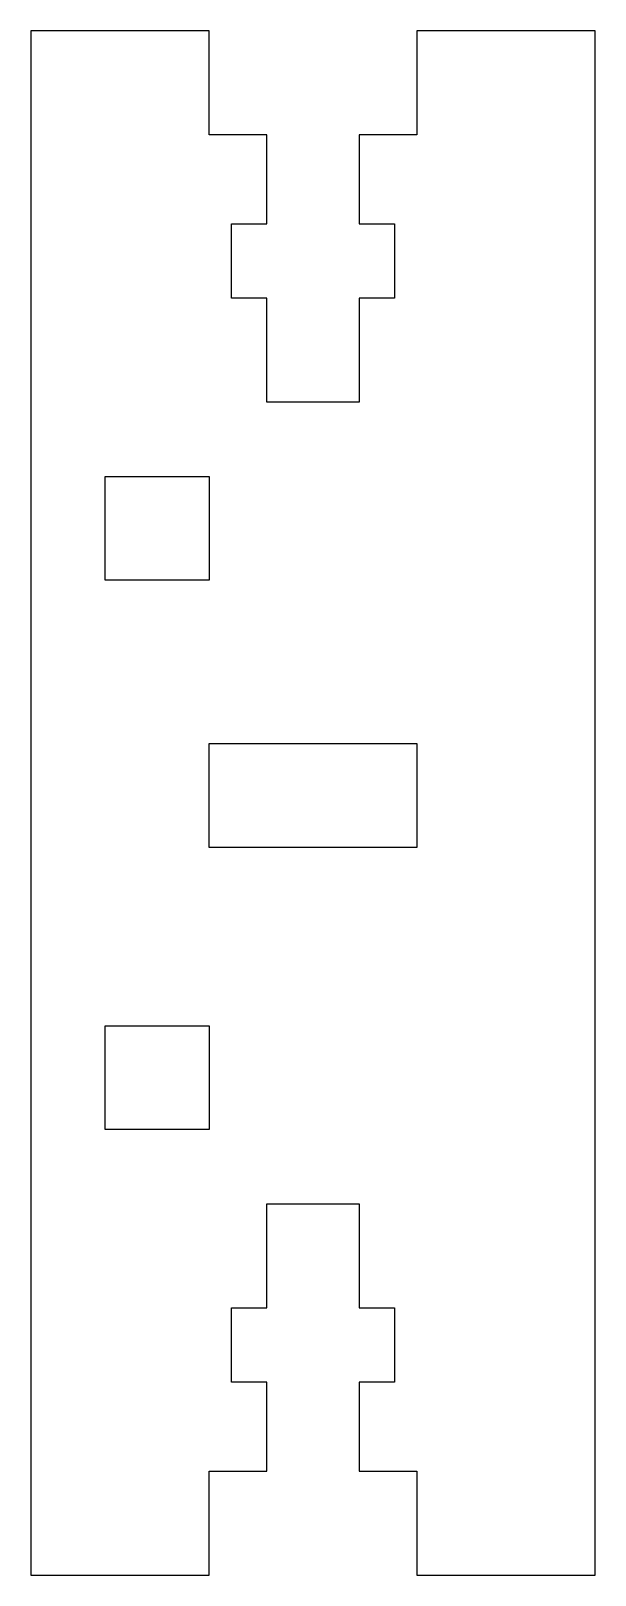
# Model space of a CAD drawing. Extents: x -9.5 to 9.5, y -26 to 26.
import ezdxf

# ---------------------------------------------------------------- set-up
doc = ezdxf.new("R2010")
doc.units = 0
doc.layers.get('0').update_dxf_attribs({"linetype": 'CONTINUOUS'})

msp = doc.modelspace()

# ---------------------------------------------------------------- linework, layer by layer
at = {"color": 7, "linetype": 'CONTINUOUS'}
for p, q in [((-9.5, 26), (-9.5, -26)), ((-3.5, 26), (-9.5, 26)), ((-3.5, 22.5), (-3.5, 26)), ((9.5, 26), (3.5, 26)), ((3.5, 26), (3.5, 22.5)), ((9.5, -26), (9.5, 26)), ((-1.55, 22.5), (-3.5, 22.5)), ((-1.55, 19.5), (-1.55, 22.5)), ((1.55, 22.5), (1.55, 19.5)), ((3.5, 22.5), (1.55, 22.5)), ((-2.75, 19.5), (-1.55, 19.5)), ((-2.75, 17), (-2.75, 19.5)), ((1.55, 19.5), (2.75, 19.5)), ((2.75, 19.5), (2.75, 17)), ((-1.55, 17), (-2.75, 17)), ((-1.55, 13.5), (-1.55, 17)), ((1.55, 17), (1.55, 13.5)), ((2.75, 17), (1.55, 17)), ((1.55, 13.5), (-1.55, 13.5)), ((-7, 7.5), (-7, 11)), ((-7, 11), (-3.5, 11)), ((-3.5, 11), (-3.5, 7.5)), ((-3.5, 7.5), (-7, 7.5)), ((-3.5, 2), (3.5, 2)), ((-3.5, -1.5), (-3.5, 2)), ((3.5, 2), (3.5, -1.5)), ((3.5, -1.5), (-3.5, -1.5)), ((-7, -7.5), (-3.5, -7.5)), ((-7, -11), (-7, -7.5)), ((-3.5, -7.5), (-3.5, -11)), ((-3.5, -11), (-7, -11)), ((-1.55, -13.5), (1.55, -13.5)), ((-1.55, -17), (-1.55, -13.5)), ((1.55, -13.5), (1.55, -17)), ((-2.75, -17), (-1.55, -17)), ((-2.75, -19.5), (-2.75, -17)), ((1.55, -17), (2.75, -17)), ((2.75, -17), (2.75, -19.5)), ((-1.55, -19.5), (-2.75, -19.5)), ((-1.55, -22.5), (-1.55, -19.5)), ((1.55, -19.5), (1.55, -22.5)), ((2.75, -19.5), (1.55, -19.5)), ((-3.5, -22.5), (-1.55, -22.5)), ((-3.5, -26), (-3.5, -22.5)), ((1.55, -22.5), (3.5, -22.5)), ((3.5, -22.5), (3.5, -26)), ((-9.5, -26), (-3.5, -26)), ((3.5, -26), (9.5, -26))]:
    msp.add_line(p, q, dxfattribs=at)

doc.saveas('drawing.dxf')
